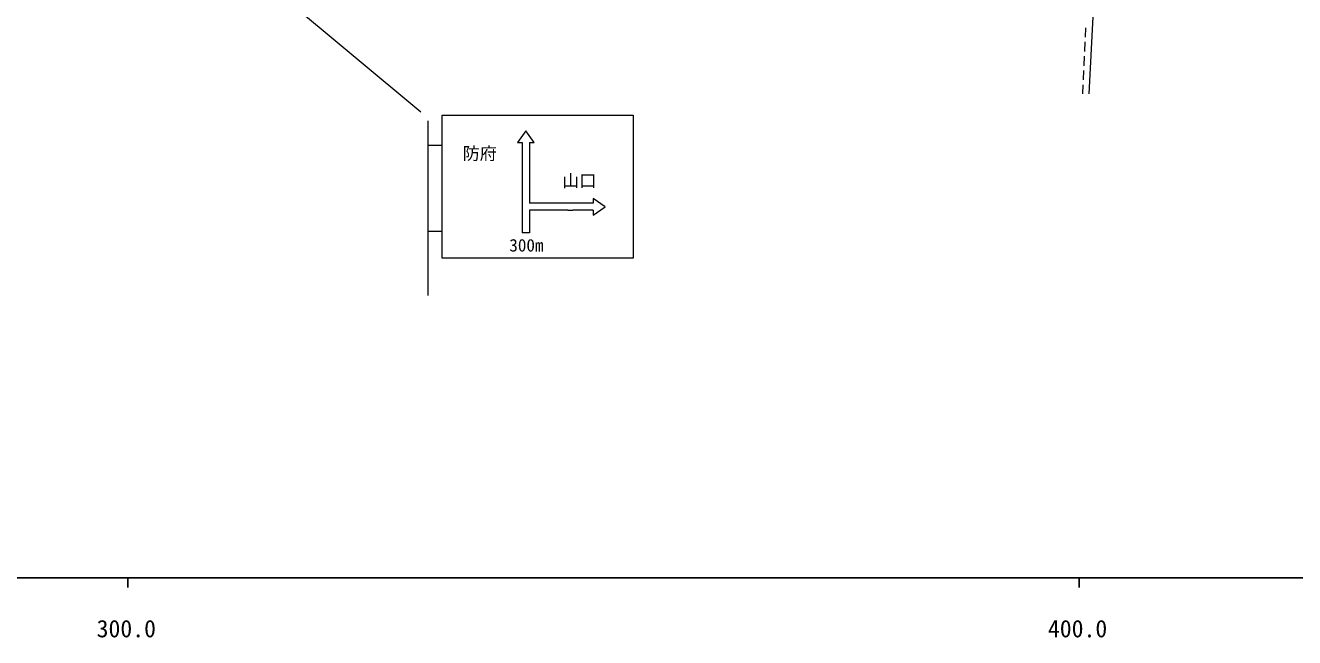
# Model space of a CAD drawing. Units: millimetres, scale not verified. Extents: x 40000 to 680000, y 20000 to 380000.
# Drawn here: x 357236 to 490659, y 198715 to 263104 of the extents above; entities that cross this region are included whole.
import ezdxf
from ezdxf.enums import TextEntityAlignment as Align

# ---------------------------------------------------------------- set-up
doc = ezdxf.new("R2010")
doc.units = ezdxf.units.MM
doc.header["$LTSCALE"] = 1000
for name, color, linetype, lineweight in [('M-BGD', 7, 'Continuous', 13), ('M-STR-STRC', 7, 'Continuous', 13), ('M-TTL-BAND', 7, 'Continuous', 25)]:
    doc.layers.add(name, color=color, linetype=linetype, lineweight=lineweight)
doc.styles.add('ＭＳ ゴシック', font='')
doc.styles.get('ＭＳ ゴシック').set_extended_font_data('MS Gothic')

msp = doc.modelspace()

# ---------------------------------------------------------------- linework, layer by layer
at = {"layer": 'M-BGD'}
for p, q in [((469079, 255906), (470066, 275641)), ((468694, 262854), (468647, 261855)), ((468623, 261355), (468576, 260357)), ((468553, 259857), (468506, 258858)), ((468482, 258359), (468435, 257360)), ((468411, 256860), (468366, 255906))]:
    msp.add_line(p, q, dxfattribs=at)
at = {"layer": 'M-STR-STRC'}
for p, q in [((352895, 292283), (398817, 254009)), ((399526, 253076), (399526, 234696)), ((409846, 252023), (408971, 250773)), ((410721, 250773), (409846, 252023)), ((399526, 250497), (401040, 250497)), ((408971, 250773), (409471, 250773)), ((409471, 250773), (409471, 247287)), ((410221, 250773), (410721, 250773)), ((410221, 250773), (410221, 247136)), ((409471, 247287), (409471, 244405)), ((410221, 247136), (410221, 244405)), ((409471, 244405), (409471, 241280)), ((416927, 244405), (410221, 244405)), ((418177, 244030), (416927, 244905)), ((416927, 244905), (416927, 244405)), ((414261, 243655), (410221, 243655)), ((410221, 243655), (410221, 242468)), ((414261, 243655), (414768, 243655)), ((416927, 243655), (414768, 243655)), ((416927, 243155), (418177, 244030)), ((416927, 243655), (416927, 243155)), ((410221, 242468), (410221, 241962)), ((410221, 241962), (410221, 241280)), ((399526, 241468), (401040, 241468)), ((410221, 241280), (409471, 241280))]:
    msp.add_line(p, q, dxfattribs=at)
msp.add_lwpolyline([(401040, 253667), (421125, 253667), (421125, 238628), (401040, 238628)], close=True, dxfattribs=at)
at = {"layer": 'M-TTL-BAND'}
for p, q in [((40000, 205000), (579000, 205000)), ((368000, 205000), (368000, 204000)), ((468000, 205000), (468000, 204000))]:
    msp.add_line(p, q, dxfattribs=at)

# ---------------------------------------------------------------- texts
at = {"layer": 'M-STR-STRC', "style": 'ＭＳ ゴシック'}
for s, p in [('防府', (405002, 249633)), ('山口', (415455, 246764)), ('300m', (409904, 239980))]:
    msp.add_text(s, height=1320, dxfattribs=at).set_placement(p, align=Align.MIDDLE_CENTER)
at = {"layer": 'M-TTL-BAND', "style": 'ＭＳ ゴシック'}
for s, p in [('300.0', (367844, 198195)), ('400.0', (467844, 198195))]:
    msp.add_text(s, height=1833, dxfattribs=at).set_placement(p, align=Align.BOTTOM_CENTER)

doc.saveas('drawing.dxf')
